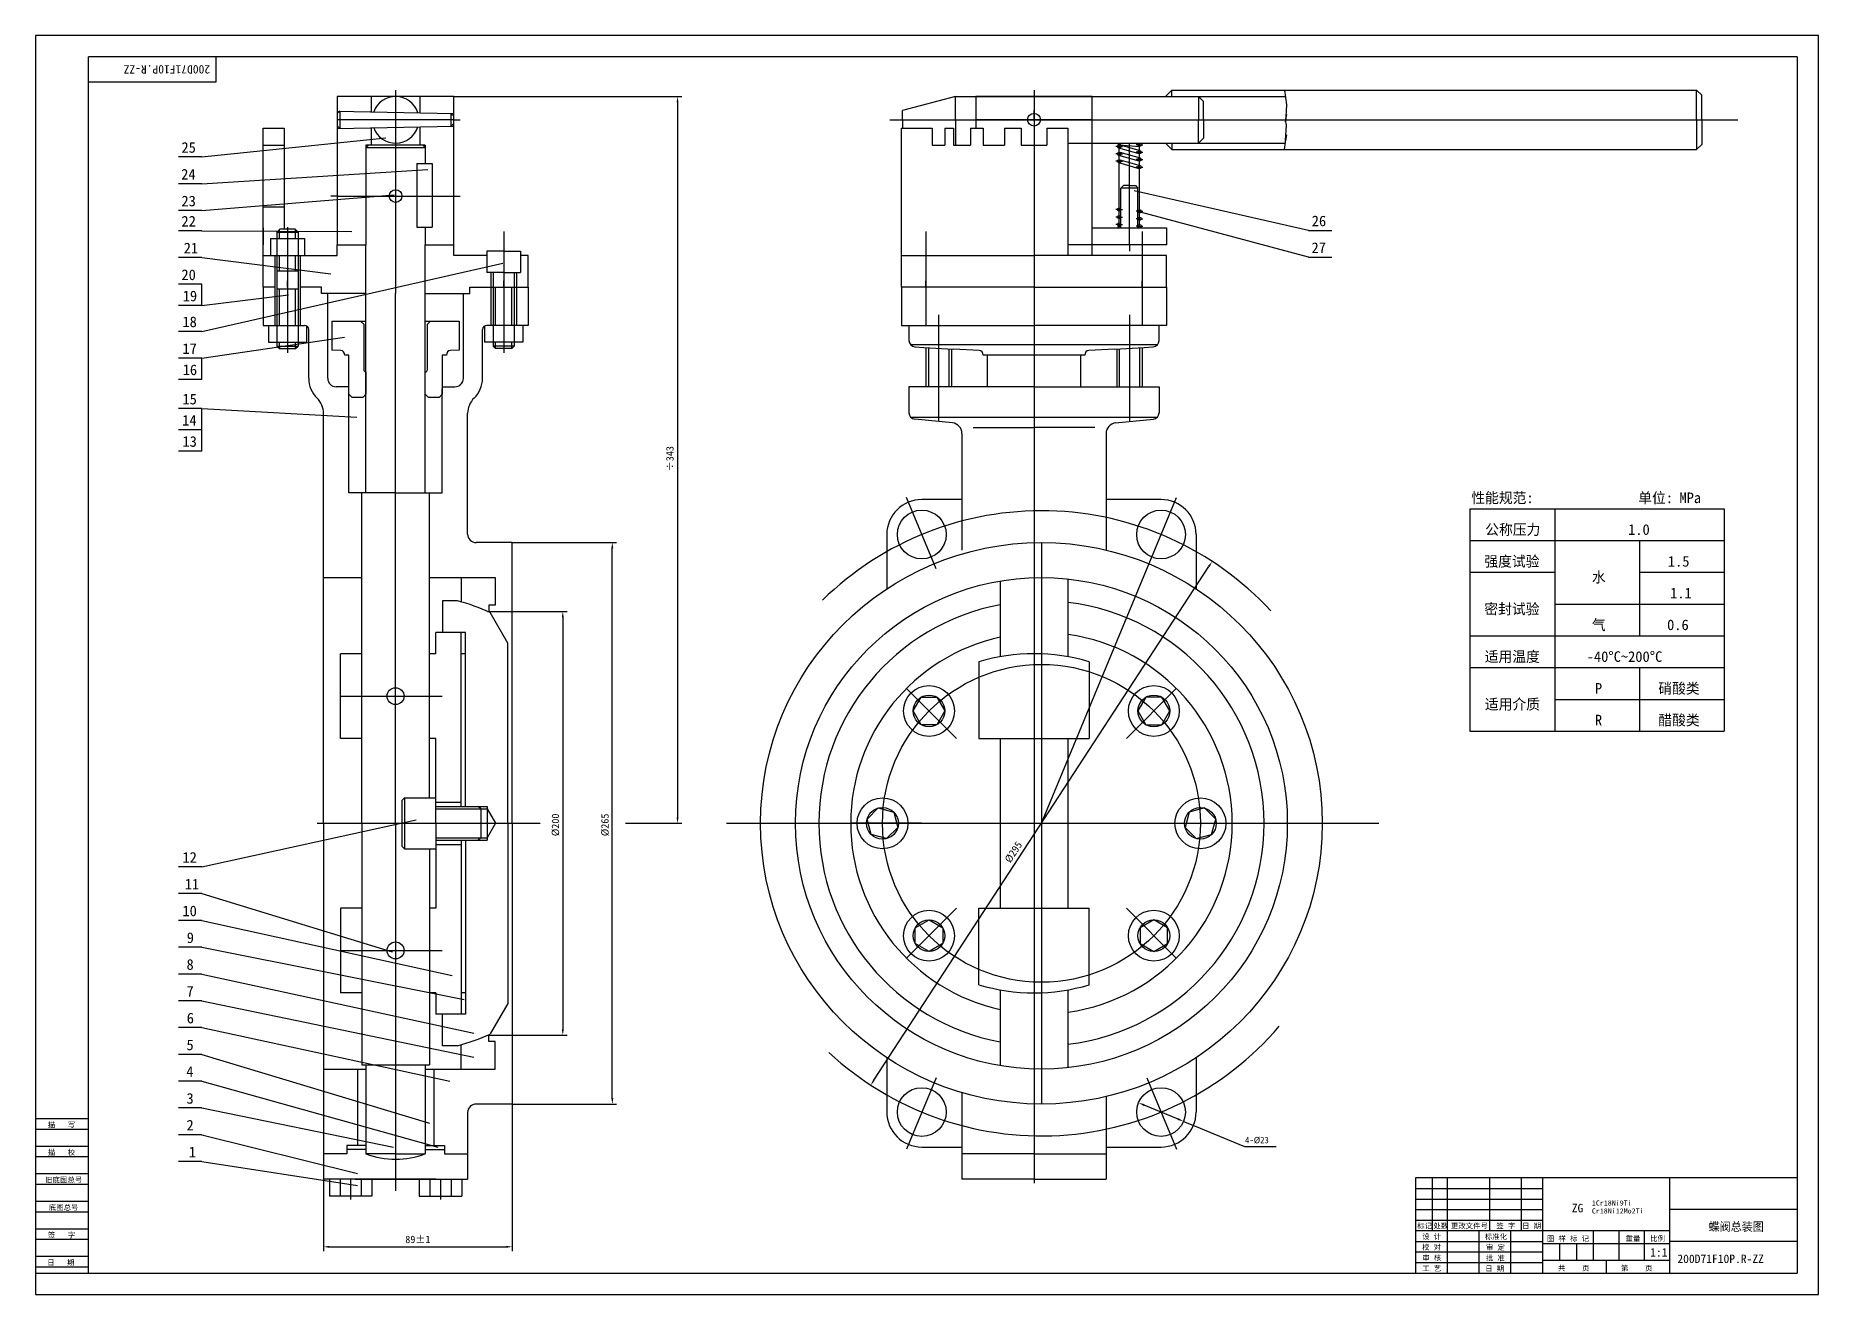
# Model space of a CAD drawing. Header units: metres. Extents: x 0 to 841, y 0 to 594.
import ezdxf

# ---------------------------------------------------------------- set-up
doc = ezdxf.new("R2010")
doc.units = ezdxf.units.M
for name, color, linetype in [('C', 6, 'Continuous'), ('D', 1, 'Continuous'), ('FL', 5, 'Continuous'), ('T', 7, 'Continuous'), ('TL', 4, 'Continuous')]:
    doc.layers.add(name, color=color, linetype=linetype)

# ---------------------------------------------------------------- blocks, each defined once
blk = doc.blocks.new('TUKUN1')
at = {"layer": 'FL'}
for p, q in [((0, 594), (0, 0)), ((841, 594), (0, 594)), ((841, 0), (841, 594)), ((0, 78), (25, 78)), ((0, 70), (25, 70)), ((0, 65), (25, 65)), ((0, 57), (25, 57)), ((0, 52), (25, 52)), ((659, 30), (659, 55)), ((666, 10), (666, 55)), ((686, 30), (686, 55)), ((701, 30), (701, 55)), ((0, 44), (25, 44)), ((651, 50), (711, 50)), ((651, 45), (711, 45)), ((0, 39), (25, 39)), ((651, 40), (711, 40)), ((651, 35), (711, 35)), ((0, 31), (25, 31)), ((0, 26), (25, 26)), ((696, 10), (696, 30)), ((0, 18), (25, 18)), ((651, 25), (711, 25)), ((651, 20), (711, 20)), ((0, 13), (25, 13)), ((651, 15), (711, 15)), ((0, 0), (841, 0))]:
    blk.add_line(p, q, dxfattribs=at)
at = {"layer": 'TL'}
for p, q in [((25, 10), (25, 584)), ((831, 584), (25, 584)), ((85, 584), (85, 572)), ((831, 584), (831, 10)), ((85, 572), (25, 572)), ((0, 83), (25, 83)), ((651, 55), (651, 10)), ((831, 55), (651, 55)), ((711, 10), (711, 55)), ((771, 10), (771, 55)), ((831, 40), (771, 40)), ((771, 30), (651, 30)), ((681, 10), (681, 30)), ((735, 16), (735, 30)), ((747, 16), (747, 30)), ((759, 16), (759, 30)), ((711, 24), (771, 24)), ((719, 16), (719, 24)), ((727, 16), (727, 24)), ((831, 25), (771, 25)), ((0, 10), (831, 10)), ((771, 16), (711, 16)), ((741, 10), (741, 16))]:
    blk.add_line(p, q, dxfattribs=at)
at = {"layer": 'T'}
for s, p in [('描   写', (5.74, 78.76)), ('描   校', (5.74, 65.76)), ('旧底图总号', (4.49, 52.76)), ('底图总号', (6.22, 39.76)), ('标记', (651.75, 31.07)), ('处数', (659.38, 31.07)), ('更改文件号', (667.61, 31.07)), ('签 字', (689.1, 31.07)), ('日 期', (701.23, 31.07)), ('签   字', (5.74, 26.76)), ('设 计', (654.14, 25.99)), ('标准化', (683.65, 25.93)), ('图 样 标 记', (712.95, 25.04)), ('重量', (750.03, 25.04)), ('比例', (761.64, 25.04)), ('校 对', (654.05, 20.99)), ('审 核', (654.14, 15.99)), ('批 准', (684.13, 15.93)), ('审 定', (684.13, 20.93)), ('日   期', (5.45, 13.76)), ('工 艺', (654.14, 10.99)), ('日 期', (683.84, 10.93)), ('共    页', (718.18, 11.13)), ('第    页', (747.9, 11.13))]:
    blk.add_text(s, height=2.5, dxfattribs=at).set_placement(p)

msp = doc.modelspace()

# ---------------------------------------------------------------- linework, layer by layer
at = {"layer": 'C'}
for p, q in [((169.8, 568.29), (169.8, 492.29)), ((470.99, 568.29), (470.99, 492.29)), ((470.99, 554.29), (470.99, 558.6)), ((197.3, 554.29), (142.3, 554.29)), ((197.3, 554.29), (200.3, 554.29)), ((402.99, 554.29), (802.99, 554.29)), ((498.49, 554.29), (443.49, 554.29)), ((470.99, 554.29), (470.99, 549.99)), ((470.99, 550.29), (470.99, 475.29)), ((498.49, 554.29), (501.49, 554.29)), ((511.19, 541.69), (509.59, 541.69)), ((511.19, 503.29), (511.19, 543.29)), ((511.19, 541.69), (512.79, 541.69)), ((515.99, 495.29), (515.99, 543.29)), ((520.79, 542.49), (519.19, 542.49)), ((520.79, 538.99), (519.19, 538.99)), ((520.79, 503.29), (520.79, 543.29)), ((520.79, 542.49), (522.39, 542.49)), ((520.79, 538.99), (522.39, 538.99)), ((511.19, 538.19), (509.59, 538.19)), ((511.19, 534.69), (509.59, 534.69)), ((511.19, 538.19), (512.79, 538.19)), ((511.19, 534.69), (512.79, 534.69)), ((520.79, 535.49), (519.19, 535.49)), ((520.79, 531.99), (519.19, 531.99)), ((520.79, 535.49), (522.39, 535.49)), ((520.79, 531.99), (522.39, 531.99)), ((142.3, 518.29), (139.3, 518.29)), ((142.3, 518.29), (197.3, 518.29)), ((197.3, 518.29), (200.3, 518.29)), ((511.19, 511.89), (509.59, 511.89)), ((511.19, 508.39), (509.59, 508.39)), ((511.19, 504.89), (509.59, 504.89)), ((511.19, 511.89), (512.79, 511.89)), ((511.19, 508.39), (512.79, 508.39)), ((511.19, 504.89), (512.79, 504.89)), ((520.79, 511.09), (519.19, 511.09)), ((520.79, 507.59), (519.19, 507.59)), ((520.79, 511.09), (522.39, 511.09)), ((520.79, 507.59), (522.39, 507.59)), ((118.8, 503.54), (118.8, 473.19)), ((169.8, 501.54), (169.8, 472.29)), ((220.8, 501.54), (220.8, 464.98)), ((419.99, 501.54), (419.99, 473.19)), ((520.79, 504.09), (519.19, 504.09)), ((520.79, 504.09), (522.39, 504.09)), ((521.99, 501.54), (521.99, 464.98)), ((515.99, 495.29), (515.99, 492.29)), ((118.8, 475.29), (118.8, 478.29)), ((118.8, 475.29), (118.8, 457.29)), ((169.8, 222.29), (169.8, 472.29)), ((220.8, 475.29), (220.8, 478.29)), ((220.8, 475.29), (220.8, 457.29)), ((419.99, 475.29), (419.99, 478.29)), ((419.99, 475.29), (419.99, 457.29)), ((470.99, 475.29), (470.99, 52.42)), ((521.99, 475.29), (521.99, 478.29)), ((521.99, 475.29), (521.99, 457.29)), ((118.8, 457.29), (118.8, 444.29)), ((220.8, 457.29), (220.8, 444.29)), ((424.75, 342.36), (410.77, 376.12)), ((474.49, 222.29), (538.2, 376.12)), ((474.49, 354.79), (474.49, 89.79)), ((143.8, 282.29), (191.76, 282.29)), ((434.43, 262.35), (410.85, 285.93)), ((514.54, 262.35), (538.12, 285.93)), ((132.8, 222.29), (227.8, 222.29)), ((169.8, 222.29), (169.8, 48.82)), ((227.8, 222.29), (238.03, 222.29)), ((325.93, 222.29), (633.62, 222.29)), ((417.84, 222.29), (384.49, 222.29)), ((531.13, 222.29), (564.49, 222.29)), ((434.43, 182.24), (410.85, 158.66)), ((514.54, 182.24), (538.12, 158.66)), ((143.8, 162.29), (191.76, 162.29)), ((424.75, 102.23), (410.77, 68.47)), ((524.22, 102.23), (538.2, 68.47)), ((148.6, 54.29), (148.6, 44.83)), ((191, 54.29), (191, 44.83))]:
    msp.add_line(p, q, dxfattribs=at)
for points in [[(425.99, 462.29), (425.99, 411.89)], [(515.99, 462.29), (515.99, 411.89)]]:
    msp.add_lwpolyline(points, dxfattribs=at)
msp.add_circle((474.49, 222.29), 75, dxfattribs=at)
for start, end in [(42.81, 134.43), (227.19, 319.53)]:
    msp.add_arc((474.49, 222.29), 147.5, start, end, dxfattribs=at)
at = {"layer": 'D'}
for p, q in [((197.3, 565.29), (284.24, 565.29)), ((284.24, 565.29), (304.81, 565.29)), ((302.81, 562.49), (302.81, 225.09)), ((78.32, 536.74), (165.15, 545.81)), ((78.32, 536.74), (67.32, 536.74)), ((78.32, 524.1), (185.08, 530.88)), ((78.32, 524.1), (67.32, 524.1)), ((78.32, 511.46), (169.14, 518.93)), ((600.44, 502.06), (518.23, 520.73)), ((78.32, 511.46), (67.32, 511.46)), ((600.44, 489.42), (521.22, 510.65)), ((78.32, 501.93), (67.32, 501.93)), ((78.32, 501.93), (149.21, 501.5)), ((600.44, 502.06), (611.44, 502.06)), ((78.32, 489.29), (67.32, 489.29)), ((78.32, 489.29), (139.24, 481.58)), ((600.44, 489.42), (611.44, 489.42)), ((78.32, 454.44), (220.45, 486.56)), ((78.32, 476.65), (67.32, 476.65)), ((78.32, 466.65), (78.32, 476.65)), ((78.32, 466.65), (119.32, 471.63)), ((78.32, 466.65), (67.32, 466.65)), ((78.32, 454.44), (67.32, 454.44)), ((78.32, 441.8), (145.72, 451.71)), ((78.32, 441.8), (67.32, 441.8)), ((78.32, 431.8), (78.32, 441.8)), ((78.32, 431.8), (67.32, 431.8)), ((78.32, 417.98), (67.32, 417.98)), ((78.32, 417.98), (151.55, 413.89)), ((78.32, 407.98), (78.32, 417.98)), ((78.32, 407.98), (67.32, 407.98)), ((78.32, 397.98), (78.32, 407.98)), ((78.32, 397.98), (67.32, 397.98)), ((676.63, 370.75), (676.63, 265.75)), ((676.63, 370.75), (796.63, 370.75)), ((716.63, 370.75), (716.63, 265.75)), ((796.63, 370.75), (796.63, 265.75)), ((224.8, 354.79), (274.05, 354.79)), ((676.63, 355.75), (796.63, 355.75)), ((756.63, 355.75), (756.63, 310.75)), ((272.05, 92.59), (272.05, 351.99)), ((395.48, 101.07), (553.49, 343.52)), ((676.63, 340.75), (716.63, 340.75)), ((756.63, 340.75), (796.63, 340.75)), ((224.8, 322.29), (250.69, 322.29)), ((716.63, 325.75), (796.63, 325.75)), ((248.69, 319.49), (248.69, 125.09)), ((676.63, 310.75), (796.63, 310.75)), ((676.63, 295.75), (796.63, 295.75)), ((756.63, 295.75), (756.63, 265.75)), ((716.63, 280.75), (796.63, 280.75)), ((676.63, 265.75), (796.63, 265.75)), ((78.32, 201.73), (179.54, 223.96)), ((278.21, 222.29), (304.81, 222.29)), ((78.32, 201.73), (67.32, 201.73)), ((78.32, 189.09), (67.32, 189.09)), ((78.32, 189.09), (168.21, 161.71)), ((78.32, 176.45), (67.32, 176.45)), ((78.32, 176.45), (196.53, 150.4)), ((78.32, 163.81), (67.32, 163.81)), ((78.32, 163.81), (202.19, 139.08)), ((78.32, 151.17), (67.32, 151.17)), ((78.32, 151.17), (206.72, 123.23)), ((78.32, 138.53), (67.32, 138.53)), ((78.32, 138.53), (206.72, 111.92)), ((78.32, 125.89), (67.32, 125.89)), ((78.32, 125.89), (195.39, 100.6)), ((224.8, 122.29), (250.69, 122.29)), ((78.32, 113.25), (67.32, 113.25)), ((78.32, 113.25), (185.77, 80.8)), ((78.32, 100.61), (67.32, 100.61)), ((78.32, 100.61), (189.73, 69.48)), ((78.32, 87.97), (67.32, 87.97)), ((78.32, 87.97), (168.78, 69.48)), ((224.8, 89.79), (274.05, 89.79)), ((224.8, 89.79), (224.8, 20.44)), ((538.97, 82.7), (522.89, 89.35)), ((541.56, 81.63), (546.73, 79.48)), ((546.73, 79.48), (570.22, 69.76)), ((78.32, 75.33), (67.32, 75.33)), ((78.32, 75.33), (151.79, 57.03)), ((570.22, 69.76), (585.22, 69.76)), ((78.32, 62.69), (67.32, 62.69)), ((78.32, 62.69), (151.79, 51.37)), ((135.8, 54.29), (135.8, 20.44)), ((138.6, 22.44), (222, 22.44))]:
    msp.add_line(p, q, dxfattribs=at)
for points in [[(302.34, 562.49), (303.28, 562.49), (302.81, 565.29)], [(271.58, 351.99), (272.52, 351.99), (272.05, 354.79)], [(553.88, 343.27), (553.1, 343.78), (555.02, 345.87)], [(248.23, 319.49), (249.16, 319.49), (248.69, 322.29)], [(302.34, 225.09), (303.28, 225.09), (302.81, 222.29)], [(248.23, 125.09), (249.16, 125.09), (248.69, 122.29)], [(395.87, 100.81), (395.09, 101.32), (393.95, 98.72)], [(271.58, 92.59), (272.52, 92.59), (272.05, 89.79)], [(522.71, 88.92), (523.07, 89.78), (520.3, 90.42)], [(538.79, 82.26), (539.15, 83.13), (541.56, 81.63)], [(138.6, 22.91), (138.6, 21.97), (135.8, 22.44)], [(222, 22.91), (222, 21.97), (224.8, 22.44)]]:
    msp.add_solid(points, dxfattribs=at)
at = {"layer": 'FL'}
for p, q in [((115, 498.29), (115, 502.49)), ((122.6, 498.29), (122.6, 502.49)), ((115, 482.98), (115, 490.29)), ((122.6, 482.98), (122.6, 490.29)), ((115, 457.29), (115, 474.52)), ((122.6, 457.29), (122.6, 474.52)), ((217, 457.29), (217, 475.29)), ((224.6, 457.29), (224.6, 475.29)), ((115, 446.29), (115, 449.29)), ((122.6, 446.29), (122.6, 449.29)), ((217, 446.29), (217, 449.29)), ((224.6, 446.29), (224.6, 449.29)), ((188.8, 229.09), (209.97, 229.09)), ((208.77, 230.29), (212.97, 230.29)), ((188.8, 215.49), (209.97, 215.49)), ((208.77, 214.29), (212.97, 214.29))]:
    msp.add_line(p, q, dxfattribs=at)
for points in [[(589.12, 568.29), (590.09, 561.35), (589.6, 553.12), (590.09, 556.86), (589.6, 554.29)], [(589.12, 540.29), (590.09, 547.24), (589.6, 544.47), (590.09, 551.73), (589.6, 554.29)], [(421.19, 446.84), (421.19, 428.29)], [(430.79, 446.15), (430.79, 428.29)], [(511.19, 446.15), (511.19, 428.29)], [(520.79, 446.84), (520.79, 428.29)]]:
    msp.add_lwpolyline(points, dxfattribs=at)
at = {"layer": 'TL'}
for p, q in [((197.3, 565.29), (142.3, 565.29)), ((142.3, 565.29), (142.3, 557.19)), ((158.3, 565.29), (158.3, 558.07)), ((181.3, 565.29), (181.3, 557.61)), ((197.3, 556.09), (197.3, 565.29)), ((433.99, 565.29), (408.99, 558.6)), ((433.99, 565.29), (589.54, 565.29)), ((433.99, 554.29), (433.99, 565.29)), ((498.49, 565.29), (443.49, 565.29)), ((443.49, 565.29), (443.49, 550.29)), ((498.49, 495.29), (498.49, 565.29)), ((535.99, 568.29), (532.99, 565.29)), ((535.99, 568.29), (783.59, 568.29)), ((535.99, 565.29), (535.99, 568.29)), ((548.59, 565.29), (548.59, 554.29)), ((550.99, 562.89), (548.59, 565.29)), ((783.59, 568.29), (785.99, 565.89)), ((783.59, 554.29), (783.59, 568.29)), ((785.99, 554.29), (785.99, 565.89)), ((142.3, 558.39), (197.3, 557.29)), ((143.5, 558.37), (142.3, 557.19)), ((142.3, 557.19), (142.3, 551.4)), ((143.5, 558.37), (143.5, 550.22)), ((196.1, 551.27), (196.1, 557.32)), ((196.1, 557.32), (197.3, 556.09)), ((197.3, 552.5), (197.3, 556.09)), ((408.99, 554.29), (408.99, 558.6)), ((550.99, 554.29), (550.99, 562.89)), ((107.3, 490.29), (107.3, 550.29)), ((107.3, 550.29), (117.3, 550.29)), ((117.3, 550.29), (117.3, 502.79)), ((142.3, 551.4), (142.3, 495.29)), ((143.5, 550.22), (142.3, 551.4)), ((142.3, 550.2), (197.3, 551.3)), ((158.3, 550.52), (158.3, 542.29)), ((181.3, 550.98), (181.3, 542.29)), ((197.3, 552.5), (196.1, 551.27)), ((197.3, 495.29), (197.3, 552.5)), ((408.49, 490.29), (408.49, 550.29)), ((408.49, 550.29), (418.49, 550.29)), ((408.99, 554.29), (408.99, 550.29)), ((418.49, 550.29), (422.99, 550.29)), ((422.99, 550.29), (422.99, 542.29)), ((428.99, 550.29), (428.99, 542.29)), ((428.99, 550.29), (432.99, 550.29)), ((432.99, 550.29), (432.99, 542.29)), ((433.99, 554.29), (433.99, 542.29)), ((440.99, 550.29), (440.99, 542.29)), ((440.99, 550.29), (446.99, 550.29)), ((446.99, 550.29), (446.99, 542.29)), ((456.99, 550.29), (456.99, 542.29)), ((456.99, 550.29), (464.99, 550.29)), ((464.99, 550.29), (464.99, 542.29)), ((476.99, 550.29), (476.99, 542.29)), ((476.99, 550.29), (486.99, 550.29)), ((486.99, 550.29), (486.99, 490.29)), ((548.59, 543.29), (548.59, 554.29)), ((550.99, 554.29), (550.99, 545.69)), ((783.59, 554.29), (783.59, 540.29)), ((785.99, 554.29), (785.99, 542.69)), ((107.3, 542.29), (117.3, 542.29)), ((155.8, 542.29), (155.8, 495.29)), ((157, 542.29), (155.8, 542.29)), ((157, 542.29), (155.8, 541.09)), ((183.8, 541.09), (155.8, 541.09)), ((182.6, 542.29), (157, 542.29)), ((183.8, 542.29), (182.6, 542.29)), ((182.6, 542.29), (183.8, 541.09)), ((183.8, 542.29), (183.8, 533.64)), ((422.99, 542.29), (428.99, 542.29)), ((432.99, 542.29), (440.99, 542.29)), ((446.99, 542.29), (456.99, 542.29)), ((464.99, 542.29), (476.99, 542.29)), ((486.99, 543.29), (589.54, 543.29)), ((520.57, 538.22), (510.97, 540.92)), ((511.19, 542.49), (520.79, 541.69)), ((511.4, 542.47), (521, 539.77)), ((511.4, 538.97), (521, 536.27)), ((535.99, 540.29), (532.99, 543.29)), ((535.99, 543.29), (535.99, 540.29)), ((535.99, 540.29), (783.59, 540.29)), ((550.99, 545.69), (548.59, 543.29)), ((783.59, 540.29), (785.99, 542.69)), ((179.8, 533.64), (179.8, 503.64)), ((179.8, 533.64), (187.1, 533.64)), ((187.1, 533.64), (187.1, 503.64)), ((520.57, 534.72), (510.97, 537.42)), ((520.57, 531.22), (510.97, 533.92)), ((511.4, 535.47), (521, 532.77)), ((513.19, 523.29), (511.99, 522.09)), ((511.99, 503.29), (511.99, 522.09)), ((519.99, 522.09), (511.99, 522.09)), ((515.99, 523.29), (513.19, 523.29)), ((515.99, 523.29), (518.79, 523.29)), ((518.79, 523.29), (519.99, 522.09)), ((519.99, 503.29), (519.99, 522.09)), ((107.3, 513.29), (117.3, 513.29)), ((107.3, 503.29), (107.3, 495.29)), ((110.8, 498.29), (110.8, 490.29)), ((110.8, 498.29), (126.8, 498.29)), ((115.3, 502.79), (113.8, 501.29)), ((113.8, 501.29), (113.8, 447.49)), ((113.8, 501.29), (123.8, 501.29)), ((115.3, 502.79), (122.3, 502.79)), ((122.3, 502.79), (123.8, 501.29)), ((123.8, 501.29), (123.8, 447.49)), ((126.8, 498.29), (126.8, 490.29)), ((179.8, 503.64), (187.1, 503.64)), ((183.8, 503.64), (183.8, 495.29)), ((498.49, 503.29), (533.49, 503.29)), ((533.49, 503.29), (533.49, 495.29)), ((107.3, 490.29), (142.3, 490.29)), ((107.3, 475.29), (107.3, 490.29)), ((112.8, 490.29), (112.8, 475.29)), ((124.8, 490.29), (124.8, 475.29)), ((142.3, 490.29), (142.3, 495.29)), ((142.3, 495.29), (155.8, 495.29)), ((155.8, 472.29), (155.8, 495.29)), ((183.8, 495.29), (197.3, 495.29)), ((183.8, 472.29), (183.8, 495.29)), ((197.3, 490.29), (197.3, 495.29)), ((212.8, 490.29), (197.3, 490.29)), ((212.8, 492.29), (212.8, 482.29)), ((220.8, 492.29), (212.8, 492.29)), ((220.8, 492.29), (228.8, 492.29)), ((228.8, 492.29), (228.8, 482.29)), ((232.3, 490.29), (228.8, 490.29)), ((232.3, 475.29), (232.3, 490.29)), ((408.49, 490.29), (470.99, 490.29)), ((408.49, 475.29), (408.49, 490.29)), ((533.49, 490.29), (470.99, 490.29)), ((533.49, 495.29), (486.99, 495.29)), ((498.49, 490.29), (498.49, 495.29)), ((533.49, 475.29), (533.49, 490.29)), ((113.8, 482.98), (123.8, 482.98)), ((220.8, 482.29), (212.8, 482.29)), ((214.8, 482.29), (214.8, 475.29)), ((215.8, 482.29), (215.8, 447.49)), ((220.8, 482.29), (228.8, 482.29)), ((225.8, 482.29), (225.8, 447.49)), ((226.8, 482.29), (226.8, 475.29)), ((107.3, 475.29), (107.3, 457.29)), ((112.8, 475.29), (107.3, 475.29)), ((112.8, 475.29), (112.8, 457.29)), ((113.8, 474.52), (123.8, 474.52)), ((124.8, 475.29), (124.8, 457.29)), ((134.8, 475.29), (124.8, 475.29)), ((134.8, 472.29), (134.8, 475.29)), ((134.8, 472.29), (134.8, 475.29)), ((155.8, 472.29), (134.8, 472.29)), ((137.8, 432.29), (137.8, 472.29)), ((155.8, 378.29), (155.8, 472.29)), ((183.8, 378.29), (183.8, 472.29)), ((183.8, 472.29), (204.8, 472.29)), ((201.8, 432.29), (201.8, 472.29)), ((204.8, 475.29), (232.3, 475.29)), ((204.8, 472.29), (204.8, 475.29)), ((204.8, 472.29), (204.8, 475.29)), ((214.8, 475.29), (214.8, 457.29)), ((226.8, 475.29), (226.8, 457.29)), ((232.3, 475.29), (232.3, 457.29)), ((470.99, 475.29), (408.49, 475.29)), ((470.99, 475.29), (408.49, 475.29)), ((408.49, 475.29), (408.49, 457.29)), ((470.99, 475.29), (533.49, 475.29)), ((470.99, 475.29), (533.49, 475.29)), ((533.49, 475.29), (533.49, 457.29)), ((107.3, 457.29), (126.8, 457.29)), ((109.8, 457.29), (109.8, 449.29)), ((127.8, 457.03), (127.8, 449.29)), ((128.8, 432.29), (128.8, 455.29)), ((210.8, 432.29), (210.8, 455.29)), ((211.8, 457.03), (211.8, 449.29)), ((232.3, 457.29), (212.8, 457.29)), ((229.8, 457.29), (229.8, 449.29)), ((408.49, 457.29), (470.99, 457.29)), ((533.49, 457.29), (470.99, 457.29)), ((109.8, 449.29), (127.8, 449.29)), ((113.8, 447.49), (123.8, 447.49)), ((113.8, 447.49), (115, 446.29)), ((115, 446.29), (122.6, 446.29)), ((122.6, 446.29), (123.8, 447.49)), ((229.8, 449.29), (211.8, 449.29)), ((225.8, 447.49), (215.8, 447.49)), ((217, 446.29), (215.8, 447.49)), ((224.6, 446.29), (217, 446.29)), ((225.8, 447.49), (224.6, 446.29)), ((529.17, 448.07), (412.8, 448.07)), ((492.99, 443.29), (448.99, 443.29)), ((147.8, 428.29), (141.8, 428.29)), ((147.8, 378.29), (147.8, 424.79)), ((191.8, 428.29), (197.8, 428.29)), ((191.8, 378.29), (191.8, 427.34)), ((470.99, 428.29), (411.99, 428.29)), ((411.99, 428.29), (411.99, 416.01)), ((470.99, 428.29), (529.99, 428.29)), ((529.99, 428.29), (529.99, 416.01)), ((135.8, 338.29), (135.8, 415.77)), ((203.8, 358.79), (203.8, 415.77)), ((412.76, 414), (529.21, 414)), ((432.48, 411.25), (414.69, 413.02)), ((509.49, 411.25), (527.28, 413.02)), ((436.99, 406.27), (436.99, 351.24)), ((442.28, 409.02), (470.99, 409.02)), ((499.69, 409.02), (470.99, 409.02)), ((504.99, 406.27), (504.99, 351.24)), ((169.8, 378.29), (147.8, 378.29)), ((153.8, 222.29), (153.8, 378.29)), ((169.8, 378.29), (191.8, 378.29)), ((185.8, 234.29), (185.8, 378.29)), ((436.99, 375.07), (418.04, 375.07)), ((530.93, 375.07), (504.99, 375.07)), ((224.8, 354.79), (207.8, 354.79)), ((224.8, 222.29), (224.8, 354.79)), ((401.54, 358.57), (401.54, 332.91)), ((547.43, 358.57), (547.43, 332.91)), ((135.8, 222.29), (135.8, 338.29)), ((135.8, 338.29), (153.8, 338.29)), ((185.8, 338.29), (216.8, 338.29)), ((200.8, 338.29), (200.8, 326.79)), ((216.8, 338.29), (216.8, 325.29)), ((454.99, 336.64), (454.99, 300.88)), ((486.99, 337.62), (486.99, 300.88)), ((199.06, 327.29), (191.95, 327.29)), ((191.95, 327.29), (191.95, 312.29)), ((213.17, 322.29), (224.8, 322.29)), ((213.8, 325.29), (213.8, 322.29)), ((216.8, 325.29), (213.8, 325.29)), ((222.8, 307.29), (214.47, 321.72)), ((202.8, 312.29), (188.8, 312.29)), ((188.8, 302.29), (188.8, 312.29)), ((200.8, 230.29), (200.8, 312.29)), ((202.8, 230.29), (202.8, 312.29)), ((222.8, 222.29), (222.8, 307.29)), ((143.8, 262.29), (143.8, 302.29)), ((153.8, 302.29), (143.8, 302.29)), ((188.8, 302.29), (185.8, 302.29)), ((202.8, 302.29), (200.8, 302.29)), ((444.99, 298.5), (444.99, 262.29)), ((496.99, 298.5), (496.99, 262.29)), ((153.8, 262.29), (143.8, 262.29)), ((188.8, 262.29), (185.8, 262.29)), ((188.8, 222.29), (188.8, 262.29)), ((444.99, 262.29), (496.99, 262.29)), ((454.99, 262.29), (454.99, 182.29)), ((486.99, 262.29), (486.99, 182.29)), ((172.8, 233.09), (174, 234.29)), ((172.8, 233.09), (172.8, 211.49)), ((174, 234.29), (174, 210.29)), ((174, 234.29), (188.8, 234.29)), ((188.8, 232.29), (200.8, 232.29)), ((188.8, 230.29), (208.77, 230.29)), ((209.97, 229.09), (208.77, 230.29)), ((209.97, 229.09), (209.97, 215.49)), ((209.97, 229.09), (212.97, 229.09)), ((212.97, 230.29), (212.97, 214.29)), ((212.97, 229.09), (216.9, 222.29)), ((135.8, 222.29), (135.8, 54.29)), ((153.8, 222.29), (153.8, 108.29)), ((188.8, 222.29), (188.8, 182.29)), ((216.9, 222.29), (212.97, 215.49)), ((222.8, 222.29), (222.8, 137.29)), ((224.8, 222.29), (224.8, 89.79)), ((174, 210.29), (172.8, 211.49)), ((174, 210.29), (188.8, 210.29)), ((185.8, 210.29), (185.8, 108.29)), ((188.8, 214.29), (208.77, 214.29)), ((188.8, 212.29), (200.8, 212.29)), ((200.8, 214.29), (200.8, 132.29)), ((202.8, 214.29), (202.8, 132.29)), ((209.97, 215.49), (208.77, 214.29)), ((209.97, 215.49), (212.97, 215.49)), ((143.8, 182.29), (143.8, 142.29)), ((153.8, 182.29), (143.8, 182.29)), ((188.8, 182.29), (185.8, 182.29)), ((444.99, 182.29), (496.99, 182.29)), ((444.99, 146.09), (444.99, 182.29)), ((496.99, 146.09), (496.99, 182.29)), ((454.99, 143.71), (454.99, 107.95)), ((486.99, 143.71), (486.99, 106.97)), ((153.8, 142.29), (143.8, 142.29)), ((188.8, 142.29), (185.8, 142.29)), ((188.8, 142.29), (188.8, 132.29)), ((202.8, 142.29), (200.8, 142.29)), ((222.8, 137.29), (214.47, 122.87)), ((202.8, 132.29), (188.8, 132.29)), ((191.95, 117.29), (191.95, 132.29)), ((200.8, 106.29), (200.8, 117.8)), ((213.17, 122.29), (224.8, 122.29)), ((213.8, 119.29), (213.8, 122.29)), ((216.8, 119.29), (213.8, 119.29)), ((216.8, 106.29), (216.8, 119.29)), ((199.06, 117.29), (191.95, 117.29)), ((401.54, 111.68), (401.54, 86.02)), ((547.43, 111.68), (547.43, 86.02)), ((135.8, 106.29), (155.8, 106.29)), ((151.8, 106.29), (151.8, 70.29)), ((153.8, 108.29), (185.8, 108.29)), ((155.8, 108.29), (155.8, 66.29)), ((183.8, 108.29), (183.8, 66.29)), ((183.8, 106.29), (216.8, 106.29)), ((187.8, 106.29), (187.8, 70.29)), ((436.99, 95.21), (436.99, 54.29)), ((504.99, 93.35), (504.99, 54.29)), ((203.8, 85.79), (203.8, 54.29)), ((224.8, 89.79), (207.8, 89.79)), ((155.8, 70.29), (146.8, 70.29)), ((146.8, 70.29), (146.8, 66.29)), ((155.8, 68.29), (146.8, 68.29)), ((183.8, 70.29), (192.8, 70.29)), ((183.8, 68.29), (192.8, 68.29)), ((192.8, 70.29), (192.8, 66.29)), ((418.04, 69.52), (436.99, 69.52)), ((504.99, 69.52), (530.93, 69.52)), ((146.8, 66.29), (135.8, 66.29)), ((169.8, 66.29), (155.8, 66.29)), ((169.8, 66.29), (183.8, 66.29)), ((192.8, 66.29), (203.8, 66.29)), ((470.99, 66.29), (436.99, 66.29)), ((470.99, 66.29), (504.99, 66.29)), ((188.8, 54.29), (135.8, 54.29)), ((138.6, 54.29), (138.6, 46.29)), ((143.6, 54.29), (143.6, 46.29)), ((150.8, 54.29), (203.8, 54.29)), ((153.6, 54.29), (153.6, 46.29)), ((158.6, 54.29), (158.6, 46.29)), ((181, 54.29), (181, 46.29)), ((186, 54.29), (186, 46.29)), ((196, 54.29), (196, 46.29)), ((201, 54.29), (201, 46.29)), ((470.99, 54.29), (436.99, 54.29)), ((470.99, 54.29), (504.99, 54.29)), ((158.6, 46.29), (138.6, 46.29)), ((181, 46.29), (201, 46.29))]:
    msp.add_line(p, q, dxfattribs=at)
for points in [[(139.8, 459.29), (153.3, 459.29), (154.8, 457.79), (154.8, 436.29, 0.41), (155.8, 435.29), (155.8, 424.79), (154.3, 423.29), (149.3, 423.29), (147.8, 424.79), (147.8, 443.29), (145.8, 443.29)], [(185.3, 423.29), (183.8, 424.79), (183.8, 435.29, 0.41), (184.8, 436.29), (184.8, 457.79), (186.3, 459.29), (199.8, 459.29)], [(411.99, 457.29), (411.99, 450.13, 0.4), (414.81, 447.13), (418.99, 446.89)], [(522.99, 446.89), (527.16, 447.13, 0.4), (529.99, 450.13), (529.99, 457.29)], [(446.99, 443.29, 0.41), (445.1, 445.4), (432.99, 446.09)], [(508.99, 446.09), (496.87, 445.4, 0.41), (494.99, 443.29), (492.99, 443.29), (492.99, 428.29)], [(145.8, 443.29, 0.41), (143.92, 445.4), (139.8, 445.64)], [(199.8, 445.64), (195.69, 445.4, 0.41), (193.8, 443.29), (191.8, 443.29), (191.8, 424.79), (190.3, 423.29), (185.3, 423.29)]]:
    msp.add_lwpolyline(points, format="xyb", dxfattribs=at)
for points in [[(139.8, 459.29), (139.8, 445.64)], [(153.3, 459.29), (155.8, 459.29)], [(183.8, 459.29), (186.3, 459.29)], [(199.8, 459.29), (199.8, 445.64)], [(418.99, 446.89), (432.99, 446.09)], [(419.99, 446.84), (419.99, 428.29)], [(431.99, 446.15), (431.99, 428.29)], [(508.99, 446.09), (522.99, 446.89)], [(509.99, 446.15), (509.99, 428.29)], [(521.99, 446.84), (521.99, 428.29)], [(448.99, 428.29), (448.99, 443.29), (446.99, 443.29)]]:
    msp.add_lwpolyline(points, dxfattribs=at)
for points in [[(425.2, 281.82), (428.95, 275.33), (425.2, 268.83), (417.7, 268.83), (413.95, 275.33), (417.7, 281.82)], [(523.77, 281.82), (520.02, 275.33), (523.77, 268.83), (531.27, 268.83), (535.02, 275.33), (531.27, 281.82)], [(397.54, 229.54), (404.79, 227.6), (406.73, 220.35), (401.43, 215.05), (394.18, 216.99), (392.24, 224.24)], [(551.43, 229.54), (544.18, 227.6), (542.24, 220.35), (547.54, 215.05), (554.79, 216.99), (556.73, 224.24)], [(414.96, 173.01), (421.45, 176.76), (427.95, 173.01), (427.95, 165.51), (421.45, 161.76), (414.96, 165.51)], [(534.01, 173.01), (527.52, 176.76), (521.02, 173.01), (521.02, 165.51), (527.52, 161.76), (534.01, 165.51)]]:
    msp.add_lwpolyline(points, close=True, dxfattribs=at)
for centre, radius in [((470.99, 554.29), 3), ((511.19, 541.69), 0.8), ((511.19, 538.19), 0.8), ((520.79, 542.49), 0.8), ((520.79, 538.99), 0.8), ((511.19, 534.69), 0.8), ((520.79, 535.49), 0.8), ((520.79, 531.99), 0.8), ((169.8, 518.29), 3), ((511.19, 511.89), 0.8), ((511.19, 508.39), 0.8), ((511.19, 504.89), 0.8), ((520.79, 511.09), 0.8), ((520.79, 507.59), 0.8), ((520.79, 504.09), 0.8), ((418.04, 358.57), 11.5), ((530.93, 358.57), 11.5), ((474.49, 222.29), 132.5), ((474.49, 222.29), 116), ((169.8, 282.29), 4), ((421.45, 275.33), 12), ((527.52, 275.33), 12), ((421.45, 275.33), 7.5), ((527.52, 275.33), 7.5), ((399.49, 222.29), 12), ((399.49, 222.29), 7.5), ((549.49, 222.29), 12), ((549.49, 222.29), 7.5), ((421.45, 169.26), 12), ((421.45, 169.26), 7.5), ((527.52, 169.26), 12), ((527.52, 169.26), 7.5), ((169.8, 162.29), 4), ((418.04, 86.02), 11.5), ((530.93, 86.02), 11.5)]:
    msp.add_circle(centre, radius, dxfattribs=at)
for centre, radius, start, end in [((169.8, 554.29), 11, 17.68, 160.03), ((169.8, 554.29), 11, 199.97, 342.32), ((511.19, 543.29), 0.8, 180, 0), ((511.19, 503.29), 0.8, 0, 180), ((126.8, 455.29), 2, 360, 90), ((212.8, 455.29), 2, 90, 180), ((141.8, 432.29), 13, 180, 225.92), ((141.8, 432.29), 4, 180, 270), ((197.8, 432.29), 4, 270, 0), ((197.8, 432.29), 13, 314.08, 0), ((125.8, 415.77), 10, 0, 45.92), ((213.8, 415.77), 10, 134.08, 180), ((414.99, 416.01), 3, 180, 264.29), ((526.99, 416.01), 3, 275.71, 0), ((431.99, 406.27), 5, 0, 84.29), ((509.99, 406.27), 5, 95.71, 180), ((418.04, 358.57), 16.5, 90, 180), ((530.93, 358.57), 16.5, 0, 90), ((207.8, 358.79), 4, 180, 270), ((169.8, 222.29), 109, 65.81, 74.43), ((474.49, 222.29), 105, 100.7, 259.3), ((474.49, 222.29), 105, 276.84, 83.16), ((474.49, 222.29), 90, 277.98, 82.02), ((474.49, 222.29), 90, 102.51, 257.49), ((470.99, 211.29), 91, 73.4, 106.6), ((470.99, 233.29), 91, 253.4, 286.6), ((169.8, 222.29), 109, 285.57, 294.19), ((207.8, 85.79), 4, 90, 180), ((418.04, 86.02), 16.5, 180, 270), ((530.93, 86.02), 16.5, 270, 0), ((169.8, 103.76), 40, 249.51, 290.49)]:
    msp.add_arc(centre, radius, start, end, dxfattribs=at)

# ---------------------------------------------------------------- block references
at = {"layer": 'D'}
msp.add_blockref('TUKUN1', (0, 0), dxfattribs=at)

# ---------------------------------------------------------------- texts
for s, height, rotation, p in [('200D71F10P.R-ZZ', 4, 180, (82.31, 580.04)), ('%%247343', 3.5, 90, (300.94, 388.41)), ('%%C200', 3.5, 90, (246.94, 216.21)), ('%%C265', 3.5, 90, (270.3, 216.21)), ('%%C295', 3.5, 56.91, (459.79, 203.3))]:
    msp.add_text(s, height=height, rotation=rotation, dxfattribs=at).set_placement(p)
for s, height, p in [('25', 5, (68.78, 538.74)), ('24', 5, (68.66, 526.1)), ('23', 5, (68.78, 513.46)), ('22', 5, (68.78, 503.93)), ('26', 5, (602.01, 504.06)), ('21', 5, (69.85, 491.29)), ('27', 5, (601.89, 491.42)), ('20', 5, (68.78, 478.65)), ('19', 5, (69.37, 468.65)), ('18', 5, (69.25, 456.44)), ('17', 5, (69.25, 443.8)), ('16', 5, (69.37, 433.8)), ('15', 5, (69.25, 419.98)), ('14', 5, (69.13, 409.98)), ('13', 5, (69.25, 399.98)), ('性能规范:', 5, (677.28, 373.41)), ('单位:', 5, (756.02, 373.41)), ('MPa', 5, (775.48, 373.41)), ('公称压力', 5, (683.85, 358.42)), ('1.0', 5, (751.26, 358.42)), ('强度试验', 5, (683.43, 343.43)), ('1.5', 5, (770, 343.43)), ('水', 5, (734.16, 335.94)), ('1.1', 5, (771.08, 328.45)), ('密封试验', 5, (683.45, 320.95)), ('气', 5, (734.18, 313.46)), ('0.6', 5, (769.65, 313.46)), ('适用温度', 5, (683.6, 298.47)), ('-40%%dC%%126200%%dC', 5, (731.73, 298.47)), ('P', 5, (735.61, 283.48)), ('硝酸类', 5, (765.5, 283.48)), ('适用介质', 5, (683.68, 275.99)), ('R', 5, (735.61, 268.5)), ('醋酸类', 5, (765.5, 268.5)), ('12', 5, (69.25, 203.73)), ('11', 5, (70.32, 191.09)), ('10', 5, (69.25, 178.45)), ('9', 5, (71.28, 165.81)), ('8', 5, (71.16, 153.17)), ('7', 5, (71.16, 140.53)), ('6', 5, (71.28, 127.89)), ('5', 5, (71.16, 115.25)), ('4', 5, (71.04, 102.61)), ('3', 5, (71.16, 89.97)), ('2', 5, (71.16, 77.33)), ('1', 5, (72.23, 64.69)), ('4-%%C23', 3, (570.57, 71.31)), ('ZG', 4, (724.69, 38.72)), ('1Cr18Ni9Ti', 2.4, (734.16, 41.92)), ('Cr18Ni12Mo2Ti', 2.4, (734.16, 38.16)), ('蝶阀总装图', 4, (789.25, 29.93)), ('89%%P1', 3.5, (174.39, 24.19)), ('1:1', 4, (761.66, 17.82)), ('200D71F10P.R-ZZ', 4, (774.49, 14.78))]:
    msp.add_text(s, height=height, dxfattribs=at).set_placement(p)

doc.saveas('drawing.dxf')
